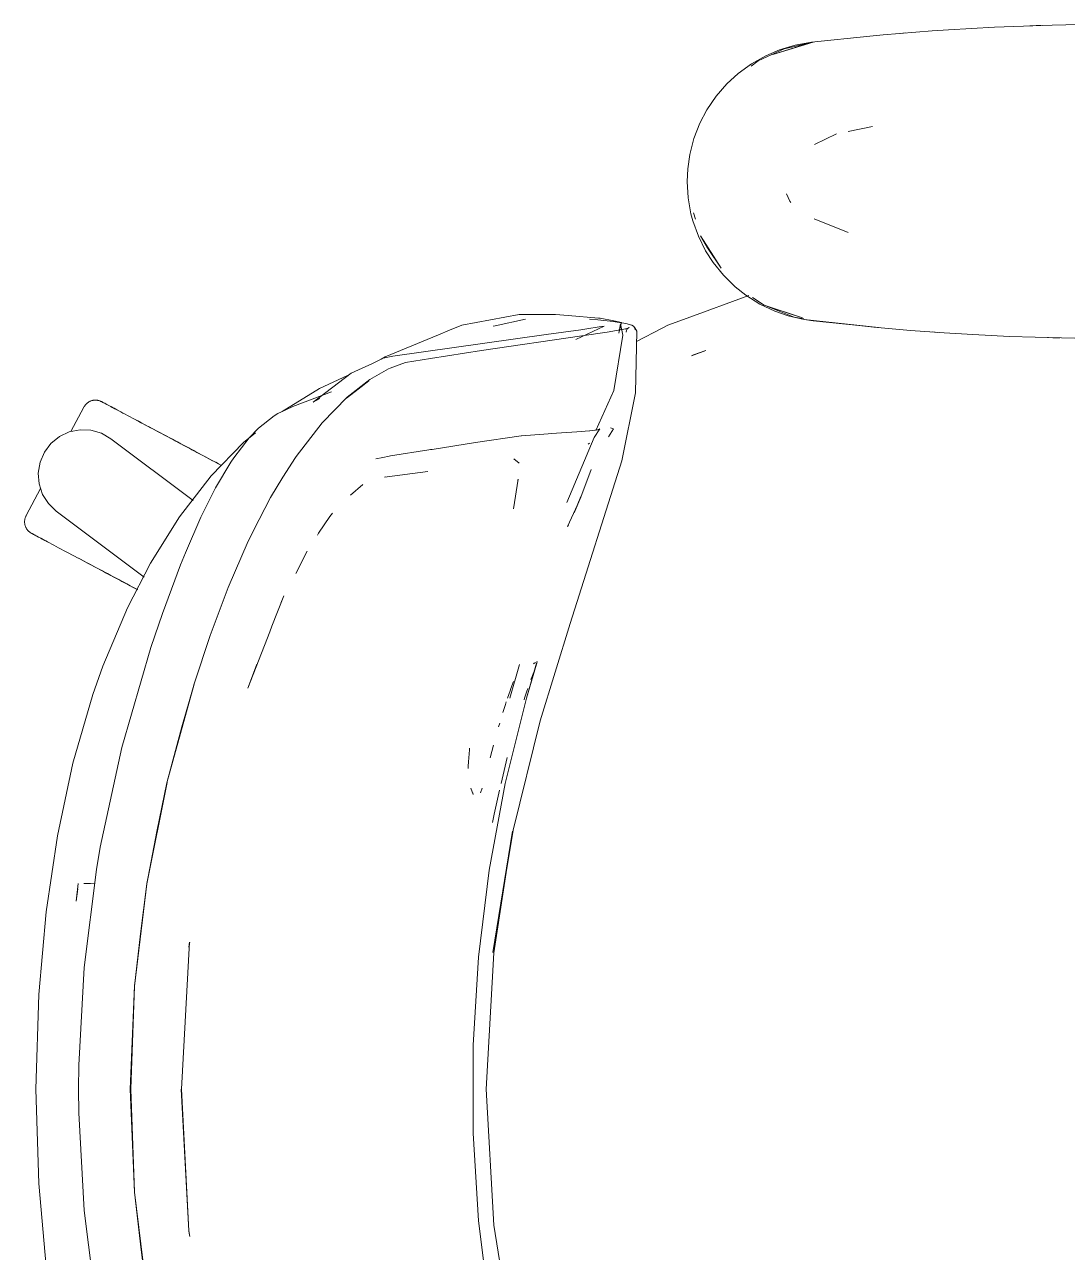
# Model space of a CAD drawing. Header units: millimetres. Extents: x 155920 to 295199, y -4084 to 97293.
# Drawn here: x 184784.1 to 185105.6, y 31765.4 to 32144.2 of the extents above; entities that cross this region are included whole.
import ezdxf

# ---------------------------------------------------------------- set-up
doc = ezdxf.new("R2010")
doc.units = ezdxf.units.MM
doc.header["$MEASUREMENT"] = 0
doc.layers.add('G-IMPT', color=8, linetype='CONTINUOUS', lineweight=9)
doc.layers.add('I-FURN', color=8, linetype='CONTINUOUS', lineweight=9)

msp = doc.modelspace()

# ---------------------------------------------------------------- linework, layer by layer
at = {"layer": 'G-IMPT'}
for p, q in [((185063.9, 32142.22), (185048.84, 32140.98)), ((185063.9, 32142.22), (185068.98, 32142.55)), ((185068.98, 32142.55), (185083.12, 32143.36)), ((185089.15, 32143.61), (185083.12, 32143.36)), ((185089.15, 32143.61), (185100.91, 32144)), ((185094.03, 32143.75), (185095.97, 32143.86)), ((185095.97, 32143.86), (185097.47, 32143.88)), ((185109.32, 32144.17), (185100.91, 32144)), ((185027.3, 32138.72), (185014.83, 32134.89)), ((185018.33, 32136.68), (185026.73, 32138.6)), ((185026.78, 32138.72), (185021.74, 32137.83)), ((185027.3, 32138.72), (185023.98, 32137.81)), ((185044.71, 32140.63), (185026.78, 32138.72)), ((185048.84, 32140.98), (185044.71, 32140.63)), ((185055.71, 32141.57), (185054.04, 32141.4)), ((185012.64, 32134.55), (185008.2, 32132.04)), ((185018.33, 32136.68), (185010.26, 32132.94)), ((185012.64, 32134.55), (185016.88, 32136.36)), ((185014.83, 32134.89), (185023.98, 32137.81)), ((185016.88, 32136.36), (185021.74, 32137.83)), ((185004.11, 32129.04), (185008.2, 32132.04)), ((185008.15, 32131.35), (185010.26, 32132.94)), ((185004.11, 32129.04), (185000.68, 32125.88)), ((184997.35, 32122.04), (185000.68, 32125.88)), ((184994.52, 32117.87), (184997.35, 32122.04)), ((184994.52, 32117.87), (184992.33, 32113.71)), ((184992.33, 32113.71), (184990.5, 32109)), ((185045.5, 32112.75), (185038.06, 32111.18)), ((184989.24, 32104.13), (184990.5, 32109)), ((185027.67, 32107.15), (185034.45, 32110.42)), ((184989.24, 32104.13), (184988.59, 32099.62)), ((184988.42, 32095.77), (184988.59, 32099.62)), ((184988.42, 32095.77), (184988.72, 32090.73)), ((184988.72, 32090.73), (184989.59, 32085.78)), ((185019.03, 32091.95), (185020.05, 32089.72)), ((185020.05, 32089.72), (185020.35, 32089.27)), ((184989.59, 32085.78), (184990.16, 32083.66)), ((184990.96, 32084.09), (184990.34, 32086.12)), ((184991.87, 32078.88), (184990.16, 32083.66)), ((185038, 32080.05), (185027.57, 32084.2)), ((184991.87, 32078.88), (184994.11, 32074.37)), ((184992.52, 32078.98), (184994.68, 32075.3)), ((184992.52, 32078.98), (184998.84, 32069.03)), ((184994.11, 32074.37), (184996.38, 32070.82)), ((184994.68, 32075.3), (184998.84, 32069.03)), ((184999.57, 32066.85), (184996.38, 32070.82)), ((184999.57, 32066.85), (185003.17, 32063.3)), ((185003.17, 32063.3), (185006.48, 32060.68)), ((185007.37, 32060.56), (184988.43, 32053.61)), ((185010.8, 32057.95), (185006.48, 32060.68)), ((185012.13, 32057.56), (185008.55, 32059.98)), ((185010.8, 32057.95), (185015.39, 32055.76)), ((185012.13, 32057.56), (185014.83, 32056.65)), ((185012.13, 32057.56), (185023.98, 32053.74)), ((185021.35, 32053.95), (185013.17, 32057.15)), ((185014.83, 32056.65), (185023.98, 32053.74)), ((185015.39, 32055.76), (185019.52, 32054.31)), ((184918.96, 32051.48), (184915.1, 32049.88)), ((184936.66, 32054.72), (184918.96, 32051.48)), ((184929.21, 32051.26), (184928.64, 32051.11)), ((184938.52, 32053.3), (184929.21, 32051.26)), ((184936.66, 32054.72), (184943.62, 32054.74)), ((184943.62, 32054.74), (184947.79, 32054.74)), ((184951.75, 32054.4), (184947.79, 32054.74)), ((184961.07, 32053.6), (184951.75, 32054.4)), ((184962.78, 32051.16), (184954.07, 32047.03)), ((184960.91, 32053.08), (184958.31, 32053.29)), ((184965.59, 32052.56), (184960.91, 32053.08)), ((184961.07, 32053.6), (184961.54, 32053.56)), ((184961.54, 32053.56), (184965.79, 32052.74)), ((184962.78, 32051.16), (184961.92, 32051.02)), ((184966.21, 32052.49), (184965.59, 32052.56)), ((184965.79, 32052.74), (184968.12, 32052.3)), ((184966.21, 32052.49), (184969.48, 32051.95)), ((184967.39, 32049.02), (184968.12, 32052.3)), ((184967.39, 32049.02), (184967.88, 32051.89)), ((184967.88, 32051.89), (184968.57, 32048.31)), ((184971.35, 32051.4), (184969.48, 32051.95)), ((184971.35, 32051.4), (184971.89, 32051.08)), ((184971.89, 32051.08), (184972.26, 32050.58)), ((184980.7, 32050.5), (184982.46, 32051.43)), ((184988.43, 32053.61), (184982.46, 32051.43)), ((185024.48, 32053.15), (185019.52, 32054.31)), ((185024.4, 32053.37), (185021.35, 32053.95)), ((185024.48, 32053.15), (185047.43, 32050.7)), ((185024.48, 32053.15), (185027.3, 32052.82)), ((185024.48, 32053.15), (185045.92, 32050.8)), ((185028.81, 32052.68), (185027.3, 32052.82)), ((185047.43, 32050.7), (185027.3, 32052.82)), ((184895.28, 32041.7), (184911.74, 32048.49)), ((184944.94, 32048.53), (184897.72, 32041.86)), ((184911.74, 32048.49), (184915.1, 32049.88)), ((184955.9, 32048.14), (184925.02, 32043.59)), ((184944.94, 32048.53), (184955.6, 32049.97)), ((184956.9, 32050.19), (184955.6, 32049.97)), ((184963.75, 32049.25), (184955.9, 32048.14)), ((184956.9, 32050.19), (184961.92, 32051.02)), ((184970.02, 32050.36), (184963.75, 32049.25)), ((184965.85, 32031.26), (184968.57, 32048.31)), ((184969.4, 32050.19), (184970.5, 32050.75)), ((184969.4, 32050.19), (184970.02, 32050.36)), ((184969.6, 32049.32), (184969.67, 32049.82)), ((184969.99, 32050.36), (184969.67, 32049.82)), ((184969.99, 32050.36), (184970.5, 32050.75)), ((184972.87, 32049.55), (184972.26, 32050.58)), ((184972.39, 32049.96), (184972.26, 32050.58)), ((184972.26, 32050.58), (184972.28, 32050.51)), ((184972.39, 32049.96), (184972.28, 32050.51)), ((184972.48, 32030.56), (184972.87, 32049.55)), ((184972.8, 32046.36), (184980.7, 32050.5)), ((185045.92, 32050.8), (185057.31, 32049.82)), ((185067.6, 32049.09), (185057.31, 32049.82)), ((185065.56, 32049.22), (185064.14, 32049.36)), ((185067.6, 32049.09), (185076.47, 32048.53)), ((185087.78, 32047.99), (185076.47, 32048.53)), ((185087.78, 32047.99), (185095.66, 32047.69)), ((185107.96, 32047.4), (185095.66, 32047.69)), ((185099.53, 32047.61), (185101.19, 32047.54)), ((185101.19, 32047.54), (185103.32, 32047.54)), ((184925.02, 32043.59), (184909.26, 32041.19)), ((184989.74, 32042.02), (184994.2, 32043.65)), ((184994.2, 32043.65), (184990.32, 32042.28)), ((184891.36, 32039.64), (184894.73, 32041.21)), ((184894.11, 32040.92), (184895.28, 32041.7)), ((184897.72, 32041.86), (184894.73, 32041.21)), ((184901.59, 32039.89), (184896.8, 32038.14)), ((184901.59, 32039.89), (184909.26, 32041.19)), ((184989.74, 32042.02), (184990.32, 32042.28)), ((184873.14, 32027.66), (184884.84, 32036.6)), ((184883.65, 32035.93), (184875.02, 32031.95)), ((184891.36, 32039.64), (184884.84, 32036.6)), ((184890.54, 32034.64), (184896.37, 32037.93)), ((184896.37, 32037.93), (184896.8, 32038.14)), ((184883.37, 32028.92), (184890.31, 32034.31)), ((184890.54, 32034.64), (184883.57, 32029.22)), ((184890.31, 32034.31), (184886.94, 32031.72)), ((184875.02, 32031.95), (184863.58, 32024.83)), ((184878.79, 32030.89), (184866.89, 32026.38)), ((184873.14, 32027.66), (184875.17, 32028.82)), ((184875.84, 32021.32), (184883.57, 32029.22)), ((184883.37, 32028.92), (184886.94, 32031.72)), ((184965.85, 32031.26), (184960.24, 32018.91)), ((184972.48, 32030.56), (184968.29, 32009.61)), ((184862.22, 32024.14), (184864.66, 32025.31)), ((184864.66, 32025.31), (184866.89, 32026.38)), ((184861.08, 32023.52), (184856.22, 32019.66)), ((184861.08, 32023.52), (184862.22, 32024.14)), ((184875.84, 32021.32), (184867.82, 32010.88)), ((184851.65, 32015.22), (184855.33, 32018.22)), ((184856.22, 32019.66), (184853.33, 32016.64)), ((184923.2, 32015.25), (184937.27, 32017.28)), ((184937.35, 32017.29), (184937.27, 32017.28)), ((184937.35, 32017.29), (184945.59, 32017.91)), ((184945.59, 32017.91), (184946.58, 32017.98)), ((184946.58, 32017.98), (184954.43, 32018.54)), ((184954.43, 32018.54), (184958.31, 32018.84)), ((184958.39, 32018.84), (184958.31, 32018.84)), ((184958.39, 32018.84), (184960.77, 32019.14)), ((184961.51, 32019.43), (184959.75, 32016.76)), ((184960.78, 32019.14), (184960.77, 32019.14)), ((184960.78, 32019.14), (184961.51, 32019.43)), ((184964.12, 32016.97), (184965.65, 32019.45)), ((184965.71, 32019.44), (184964.12, 32016.97)), ((184965.65, 32019.45), (184964.16, 32016.99)), ((184964.77, 32019.73), (184965.65, 32019.45)), ((184965.71, 32019.44), (184965.65, 32019.45)), ((184851.65, 32015.22), (184841.7, 32004.92)), ((184853.33, 32016.64), (184848.61, 32010.51)), ((184923.2, 32015.25), (184909.84, 32013.13)), ((184959.75, 32016.76), (184951.31, 31996.78)), ((184958.29, 32015.04), (184957.86, 32014.77)), ((184848.61, 32010.51), (184847.75, 32009.22)), ((184863.77, 32004.53), (184867.65, 32010.63)), ((184867.65, 32010.63), (184867.82, 32010.88)), ((184892.38, 32010.2), (184894.55, 32010.66)), ((184894.55, 32010.66), (184896.53, 32011.08)), ((184897, 32011.15), (184896.53, 32011.08)), ((184908.72, 32012.96), (184897, 32011.15)), ((184908.72, 32012.96), (184909.33, 32013.05)), ((184909.84, 32013.13), (184909.33, 32013.05)), ((184936.61, 32008.9), (184934.97, 32010.18)), ((184952.3, 31959.37), (184968.29, 32009.61)), ((184843.01, 32001.22), (184847.75, 32009.22)), ((184908.42, 32006.28), (184895.06, 32004.5)), ((184955.61, 31998.42), (184958.86, 32006.89)), ((184831.89, 31992.32), (184841.7, 32004.92)), ((184863.77, 32004.53), (184860, 31998.3)), ((184884.57, 31999), (184888.47, 32002.34)), ((184895.06, 32004.5), (184895.54, 32004.64)), ((184936.26, 32003.95), (184934.86, 31994.79)), ((184936.26, 32003.95), (184936.21, 32003.6)), ((184842.71, 32000.62), (184838.71, 31992.61)), ((184842.71, 32000.62), (184843.01, 32001.22)), ((184856.43, 31991.51), (184860, 31998.3)), ((184953.59, 31993.52), (184955.61, 31998.63)), ((184955.61, 31998.63), (184953.59, 31993.51)), ((184955.61, 31998.42), (184953.59, 31993.52)), ((184954.58, 31996.04), (184951.54, 31989.33)), ((184822.92, 31978.03), (184831.89, 31992.32)), ((184838.49, 31992.17), (184833.71, 31981.21)), ((184838.49, 31992.17), (184838.71, 31992.61)), ((184856.43, 31991.51), (184853.04, 31984.78)), ((184878.29, 31992.37), (184874.8, 31987.23)), ((184878.29, 31992.37), (184879.04, 31993.47)), ((184874.8, 31987.23), (184874.4, 31986.66)), ((184951.54, 31989.33), (184951.79, 31989.78)), ((184846.86, 31970.56), (184853.04, 31984.78)), ((184833.71, 31981.21), (184832.24, 31977.53)), ((184871.27, 31981.76), (184867.73, 31974.79)), ((184815.83, 31964.25), (184822.92, 31978.03)), ((184826.63, 31962.45), (184832.24, 31977.53)), ((184841.4, 31955.68), (184846.86, 31970.56)), ((184860.37, 31958.6), (184864.1, 31967.92)), ((184864.1, 31967.92), (184863.1, 31965.68)), ((184808.31, 31946.28), (184815.83, 31964.25)), ((184826.63, 31962.45), (184824.29, 31955.63)), ((184852.99, 31939.42), (184859.71, 31956.87)), ((184859.71, 31956.87), (184860.37, 31958.6)), ((184943.11, 31929.39), (184952.3, 31959.37)), ((184823.1, 31952.03), (184824.29, 31955.63)), ((184841.4, 31955.68), (184836.4, 31940.76)), ((184823.1, 31952.03), (184814.16, 31921.2)), ((184808.31, 31946.28), (184805.23, 31937.54)), ((184852.99, 31939.42), (184855.72, 31946.85)), ((184933.69, 31936.34), (184936.73, 31946.76)), ((184938.88, 31936.34), (184942.15, 31947.56)), ((184938.88, 31936.34), (184942, 31947.16)), ((184938.88, 31936.34), (184941.95, 31946.87)), ((184941.06, 31947.02), (184941.68, 31947.41)), ((184941.06, 31947.02), (184941.27, 31947.17)), ((184941.95, 31946.87), (184942, 31947.16)), ((184942.15, 31947.56), (184942.02, 31947.81)), ((184934.82, 31941.52), (184934.05, 31939.36)), ((184940.26, 31942.12), (184940.61, 31943.09)), ((184940.61, 31943.09), (184941.01, 31944.16)), ((184805.23, 31937.54), (184799.06, 31916.3)), ((184828.01, 31910.26), (184836.4, 31940.76)), ((184828.01, 31910.26), (184836.44, 31940.67)), ((184832.67, 31927.51), (184836.44, 31940.67)), ((184933.8, 31938.64), (184933.03, 31936.33)), ((184933.8, 31938.64), (184934.05, 31939.36)), ((184938.26, 31936.34), (184938.99, 31938.57)), ((184939.28, 31939.37), (184938.99, 31938.57)), ((184932.4, 31934.42), (184931.62, 31931.92)), ((184932.34, 31910.02), (184938.88, 31936.34)), ((184932.65, 31935.2), (184932.4, 31934.42)), ((184938.26, 31936.34), (184938.11, 31935.88)), ((184832.67, 31927.51), (184828.01, 31910.26)), ((184930.62, 31928.63), (184930.29, 31927.51)), ((184943.11, 31929.39), (184934.8, 31895.71)), ((184807.49, 31890.41), (184814.16, 31921.2)), ((184921.02, 31916.78), (184921.29, 31920.49)), ((184921.29, 31920.49), (184921.33, 31920.97)), ((184928.71, 31921.84), (184927.72, 31917.98)), ((184928.71, 31921.84), (184928.32, 31920.31)), ((184799.06, 31916.3), (184794.25, 31893.94)), ((184920.91, 31914.71), (184920.92, 31915.41)), ((184921.02, 31916.78), (184920.92, 31915.41)), ((184931.02, 31910.01), (184932.57, 31916.76)), ((184932.57, 31916.76), (184932.91, 31918.04)), ((184821.84, 31879.14), (184828.05, 31910.38)), ((184828.05, 31910.38), (184821.84, 31879.21)), ((184828.01, 31910.26), (184824.94, 31895.24)), ((184922.45, 31906.62), (184921.76, 31908.57)), ((184922.45, 31906.62), (184922.34, 31907.16)), ((184924.67, 31907.16), (184925.25, 31908.63)), ((184925.12, 31908.22), (184925.25, 31908.63)), ((184932.34, 31910.02), (184927.41, 31883.36)), ((184928.86, 31900.61), (184930.56, 31908.03)), ((184928.39, 31897.98), (184928.86, 31900.61)), ((184790.75, 31870.52), (184794.25, 31893.94)), ((184821.84, 31879.14), (184824.94, 31895.24)), ((184934.8, 31895.71), (184928.54, 31857.97)), ((184928.54, 31857.97), (184934.54, 31895.33)), ((184928.8, 31857.79), (184934.54, 31895.33)), ((184806.31, 31883.49), (184807.49, 31890.41)), ((184802.49, 31853.32), (184806.31, 31883.49)), ((184927.41, 31883.36), (184924.11, 31856.44)), ((184800.66, 31879.22), (184800.01, 31873.8)), ((184800.58, 31877.57), (184800.01, 31873.8)), ((184802.42, 31879.25), (184804.51, 31879.18)), ((184802.42, 31879.25), (184802.53, 31879.25)), ((184805.75, 31879.13), (184804.51, 31879.18)), ((184818.02, 31847.62), (184821.84, 31879.21)), ((184818.05, 31847.58), (184821.84, 31879.14)), ((184819.9, 31863.66), (184821.84, 31879.14)), ((184788.49, 31844.95), (184790.75, 31870.52)), ((184819.9, 31863.66), (184818.05, 31847.58)), ((184832.51, 31815.8), (184835.01, 31861.15)), ((184835.01, 31861.15), (184834.78, 31859.53)), ((184834.78, 31859.53), (184835.01, 31860.84)), ((184835.06, 31861.08), (184835.01, 31860.84)), ((184922.46, 31829.37), (184924.11, 31856.44)), ((184928.8, 31857.79), (184926.45, 31815.8)), ((184800.88, 31823.12), (184802.49, 31853.32)), ((184816.68, 31815.81), (184818.02, 31847.62)), ((184818.05, 31847.58), (184816.91, 31815.8)), ((184818.05, 31847.58), (184817.38, 31832.69)), ((184787.64, 31815.8), (184788.49, 31844.95)), ((184817.38, 31832.69), (184816.91, 31815.8)), ((184922.46, 31802.24), (184922.46, 31829.37)), ((184800.88, 31823.12), (184800.78, 31815.8)), ((184788.49, 31786.66), (184787.64, 31815.8)), ((184800.88, 31808.49), (184800.78, 31815.8)), ((184818.02, 31783.99), (184816.68, 31815.81)), ((184817.38, 31798.92), (184816.91, 31815.8)), ((184818.05, 31784.03), (184816.91, 31815.8)), ((184832.45, 31815.8), (184834.78, 31772.08)), ((184832.51, 31815.8), (184834.78, 31772.08)), ((184928.8, 31773.82), (184926.45, 31815.8)), ((184800.88, 31808.49), (184802.49, 31778.29)), ((184922.46, 31802.24), (184924.11, 31775.17)), ((184817.38, 31798.92), (184818.05, 31784.03)), ((184790.75, 31761.09), (184788.49, 31786.66)), ((184818.02, 31783.99), (184821.84, 31752.4)), ((184818.05, 31784.03), (184821.84, 31752.47)), ((184818.05, 31784.03), (184819.9, 31767.95)), ((184802.49, 31778.29), (184806.31, 31748.12)), ((184927.41, 31748.25), (184924.11, 31775.17)), ((184834.78, 31772.08), (184835.04, 31770.3)), ((184834.78, 31772.08), (184835.01, 31770.77)), ((184835.06, 31770.53), (184835.01, 31770.77)), ((184934.8, 31735.9), (184928.8, 31773.82)), ((184821.84, 31752.47), (184819.9, 31767.95))]:
    msp.add_line(p, q, dxfattribs=at)
at = {"layer": 'I-FURN'}
for p, q in [((184805.65, 32028.31), (184805.81, 32028.32)), ((184805.81, 32028.32), (184805.97, 32028.32)), ((184805.97, 32028.32), (184806.13, 32028.32)), ((184806.13, 32028.32), (184806.29, 32028.31)), ((184802.42, 32026.18), (184798.39, 32018.6)), ((184802.42, 32026.18), (184802.5, 32026.33)), ((184802.5, 32026.33), (184802.58, 32026.46)), ((184802.58, 32026.46), (184802.67, 32026.6)), ((184802.67, 32026.6), (184802.77, 32026.73)), ((184802.77, 32026.73), (184802.87, 32026.85)), ((184802.87, 32026.85), (184802.97, 32026.98)), ((184802.97, 32026.98), (184803.08, 32027.09)), ((184803.08, 32027.09), (184803.2, 32027.21)), ((184803.2, 32027.21), (184803.31, 32027.32)), ((184803.31, 32027.32), (184803.44, 32027.42)), ((184803.44, 32027.42), (184803.57, 32027.52)), ((184803.57, 32027.52), (184803.7, 32027.61)), ((184803.7, 32027.61), (184803.83, 32027.7)), ((184803.83, 32027.7), (184803.97, 32027.79)), ((184803.97, 32027.79), (184804.11, 32027.86)), ((184804.11, 32027.86), (184804.25, 32027.94)), ((184804.25, 32027.94), (184804.4, 32028)), ((184804.4, 32028), (184804.55, 32028.06)), ((184804.55, 32028.06), (184804.7, 32028.12)), ((184804.7, 32028.12), (184804.86, 32028.16)), ((184804.86, 32028.16), (184805.01, 32028.21)), ((184805.01, 32028.21), (184805.17, 32028.24)), ((184805.17, 32028.24), (184805.33, 32028.27)), ((184805.33, 32028.27), (184805.49, 32028.29)), ((184805.49, 32028.29), (184805.65, 32028.31)), ((184806.29, 32028.31), (184806.45, 32028.29)), ((184806.45, 32028.29), (184806.61, 32028.27)), ((184806.61, 32028.27), (184806.77, 32028.24)), ((184806.77, 32028.24), (184806.93, 32028.21)), ((184806.93, 32028.21), (184807.08, 32028.17)), ((184807.08, 32028.17), (184807.24, 32028.12)), ((184807.24, 32028.12), (184807.39, 32028.07)), ((184807.39, 32028.07), (184807.54, 32028.01)), ((184807.54, 32028.01), (184807.69, 32027.94)), ((184807.69, 32027.94), (184807.83, 32027.87)), ((184807.83, 32027.87), (184807.87, 32027.85)), ((184807.87, 32027.85), (184807.89, 32027.84)), ((184807.88, 32027.85), (184807.87, 32027.85)), ((184807.92, 32027.83), (184807.88, 32027.85)), ((184807.89, 32027.84), (184807.95, 32027.81)), ((184808, 32027.78), (184807.92, 32027.83)), ((184807.95, 32027.81), (184808.05, 32027.75)), ((184808.12, 32027.72), (184808, 32027.78)), ((184808.05, 32027.75), (184808.19, 32027.68)), ((184808.28, 32027.63), (184808.12, 32027.72)), ((184808.19, 32027.68), (184808.37, 32027.58)), ((184808.49, 32027.52), (184808.28, 32027.63)), ((184808.37, 32027.58), (184808.59, 32027.47)), ((184808.73, 32027.4), (184808.49, 32027.52)), ((184808.59, 32027.47), (184808.85, 32027.33)), ((184809.01, 32027.25), (184808.73, 32027.4)), ((184808.85, 32027.33), (184809.15, 32027.17)), ((184809.32, 32027.08), (184809.01, 32027.25)), ((184809.15, 32027.17), (184809.48, 32026.99)), ((184809.68, 32026.89), (184809.32, 32027.08)), ((184809.48, 32026.99), (184809.86, 32026.8)), ((184810.07, 32026.68), (184809.68, 32026.89)), ((184809.86, 32026.8), (184810.27, 32026.58)), ((184810.5, 32026.45), (184810.07, 32026.68)), ((184810.27, 32026.58), (184810.71, 32026.34)), ((184810.97, 32026.2), (184810.5, 32026.45)), ((184810.71, 32026.34), (184811.19, 32026.08)), ((184811.47, 32025.94), (184810.97, 32026.2)), ((184811.19, 32026.08), (184811.71, 32025.81)), ((184812, 32025.65), (184811.47, 32025.94)), ((184811.71, 32025.81), (184812.26, 32025.52)), ((184812.57, 32025.35), (184812, 32025.65)), ((184812.26, 32025.52), (184812.85, 32025.21)), ((184813.17, 32025.03), (184812.57, 32025.35)), ((184813.81, 32024.69), (184813.17, 32025.03)), ((184814.47, 32024.34), (184813.81, 32024.69)), ((184815.17, 32023.97), (184814.47, 32024.34)), ((184815.89, 32023.59), (184815.17, 32023.97)), ((184816.64, 32023.19), (184815.89, 32023.59)), ((184817.41, 32022.78), (184816.64, 32023.19)), ((184818.21, 32022.35), (184817.41, 32022.78)), ((184819.04, 32021.91), (184818.21, 32022.35)), ((184818.59, 32022.15), (184819.43, 32021.71)), ((184819.89, 32021.46), (184819.04, 32021.91)), ((184819.43, 32021.71), (184820.28, 32021.25)), ((184820.75, 32021), (184819.89, 32021.46)), ((184820.28, 32021.25), (184821.16, 32020.78)), ((184821.64, 32020.53), (184820.75, 32021)), ((184821.16, 32020.78), (184822.06, 32020.31)), ((184792.27, 32014.94), (184794.88, 32017.07)), ((184794.88, 32017.07), (184797.93, 32018.51)), ((184797.93, 32018.51), (184801.24, 32019.18)), ((184801.24, 32019.18), (184804.61, 32019.04)), ((184804.61, 32019.04), (184807.85, 32018.1)), ((184807.85, 32018.1), (184810.77, 32016.41)), ((184822.55, 32020.05), (184821.64, 32020.53)), ((184822.06, 32020.31), (184822.97, 32019.82)), ((184823.47, 32019.56), (184822.55, 32020.05)), ((184822.97, 32019.82), (184823.9, 32019.33)), ((184824.41, 32019.06), (184823.47, 32019.56)), ((184823.9, 32019.33), (184824.84, 32018.83)), ((184825.36, 32018.55), (184824.41, 32019.06)), ((184824.84, 32018.83), (184825.8, 32018.32)), ((184826.32, 32018.04), (184825.36, 32018.55)), ((184825.8, 32018.32), (184826.77, 32017.8)), ((184827.3, 32017.52), (184826.32, 32018.04)), ((184826.77, 32017.8), (184827.75, 32017.28)), ((184828.28, 32017), (184827.3, 32017.52)), ((184827.75, 32017.28), (184828.74, 32016.76)), ((184829.27, 32016.47), (184828.28, 32017)), ((184790.24, 32012.24), (184792.27, 32014.94)), ((184810.77, 32016.41), (184836.08, 31997.33)), ((184828.74, 32016.76), (184829.73, 32016.23)), ((184830.27, 32015.94), (184829.27, 32016.47)), ((184829.73, 32016.23), (184830.73, 32015.7)), ((184831.27, 32015.41), (184830.27, 32015.94)), ((184830.73, 32015.7), (184831.73, 32015.16)), ((184832.27, 32014.88), (184831.27, 32015.41)), ((184831.73, 32015.16), (184832.74, 32014.63)), ((184833.28, 32014.34), (184832.27, 32014.88)), ((184832.74, 32014.63), (184833.74, 32014.09)), ((184834.28, 32013.81), (184833.28, 32014.34)), ((184833.74, 32014.09), (184834.75, 32013.56)), ((184835.29, 32013.27), (184834.28, 32013.81)), ((184834.75, 32013.56), (184835.75, 32013.03)), ((184836.29, 32012.74), (184835.29, 32013.27)), ((184788.91, 32009.14), (184790.24, 32012.24)), ((184835.75, 32013.03), (184836.74, 32012.5)), ((184837.28, 32012.21), (184836.29, 32012.74)), ((184836.74, 32012.5), (184837.74, 32011.97)), ((184838.27, 32011.69), (184837.28, 32012.21)), ((184837.74, 32011.97), (184838.72, 32011.45)), ((184839.25, 32011.17), (184838.27, 32011.69)), ((184838.72, 32011.45), (184839.69, 32010.93)), ((184840.22, 32010.65), (184839.25, 32011.17)), ((184839.69, 32010.93), (184840.66, 32010.42)), ((184841.17, 32010.14), (184840.22, 32010.65)), ((184840.66, 32010.42), (184841.61, 32009.91)), ((184842.12, 32009.64), (184841.17, 32010.14)), ((184841.61, 32009.91), (184842.55, 32009.41)), ((184843.05, 32009.15), (184842.12, 32009.64)), ((184842.55, 32009.41), (184843.47, 32008.92)), ((184788.36, 32005.81), (184788.91, 32009.14)), ((184788.63, 32002.45), (184788.36, 32005.81)), ((184843.96, 32008.66), (184843.05, 32009.15)), ((184843.47, 32008.92), (184844.37, 32008.44)), ((184844.86, 32008.19), (184843.96, 32008.66)), ((184789.69, 31999.25), (184788.63, 32002.45)), ((184789.08, 32001.1), (184784.61, 31992.69)), ((184791.49, 31996.39), (184789.69, 31999.25)), ((184793.92, 31994.05), (184791.49, 31996.39)), ((184784.14, 31990.95), (184784.15, 31991.11)), ((184784.14, 31990.79), (184784.14, 31990.95)), ((184784.14, 31990.62), (184784.14, 31990.79)), ((184784.15, 31990.46), (184784.14, 31990.62)), ((184784.15, 31991.11), (184784.17, 31991.27)), ((184784.17, 31990.3), (184784.15, 31990.46)), ((184784.17, 31991.27), (184784.19, 31991.43)), ((184784.19, 31991.43), (184784.22, 31991.59)), ((184784.22, 31991.59), (184784.25, 31991.74)), ((184784.25, 31991.74), (184784.29, 31991.9)), ((184784.29, 31991.9), (184784.34, 31992.05)), ((184784.34, 31992.05), (184784.39, 31992.21)), ((184784.39, 31992.21), (184784.45, 31992.36)), ((184784.45, 31992.36), (184784.52, 31992.5)), ((184784.52, 31992.5), (184784.59, 31992.65)), ((184784.59, 31992.65), (184784.61, 31992.69)), ((184820.99, 31973.66), (184793.92, 31994.05)), ((184784.19, 31990.14), (184784.17, 31990.3)), ((184784.22, 31989.98), (184784.19, 31990.14)), ((184784.25, 31989.83), (184784.22, 31989.98)), ((184784.3, 31989.67), (184784.25, 31989.83)), ((184784.34, 31989.52), (184784.3, 31989.67)), ((184784.4, 31989.37), (184784.34, 31989.52)), ((184784.46, 31989.22), (184784.4, 31989.37)), ((184784.52, 31989.07), (184784.46, 31989.22)), ((184784.6, 31988.93), (184784.52, 31989.07)), ((184784.67, 31988.78), (184784.6, 31988.93)), ((184784.76, 31988.65), (184784.67, 31988.78)), ((184784.85, 31988.51), (184784.76, 31988.65)), ((184784.94, 31988.38), (184784.85, 31988.51)), ((184785.04, 31988.25), (184784.94, 31988.38)), ((184785.14, 31988.13), (184785.04, 31988.25)), ((184785.25, 31988.01), (184785.14, 31988.13)), ((184785.37, 31987.9), (184785.25, 31988.01)), ((184785.48, 31987.79), (184785.37, 31987.9)), ((184785.61, 31987.68), (184785.48, 31987.79)), ((184785.73, 31987.58), (184785.61, 31987.68)), ((184785.86, 31987.49), (184785.73, 31987.58)), ((184786, 31987.4), (184785.86, 31987.49)), ((184786.13, 31987.31), (184786, 31987.4)), ((184786.28, 31987.24), (184786.13, 31987.31)), ((184786.28, 31987.23), (184786.28, 31987.24)), ((184786.28, 31987.24), (184786.3, 31987.22)), ((184786.32, 31987.21), (184786.28, 31987.23)), ((184786.3, 31987.22), (184786.36, 31987.19)), ((184786.4, 31987.17), (184786.32, 31987.21)), ((184786.36, 31987.19), (184786.46, 31987.14)), ((184786.53, 31987.1), (184786.4, 31987.17)), ((184786.46, 31987.14), (184786.6, 31987.06)), ((184786.69, 31987.02), (184786.53, 31987.1)), ((184786.6, 31987.06), (184786.78, 31986.97)), ((184786.89, 31986.91), (184786.69, 31987.02)), ((184786.78, 31986.97), (184787, 31986.85)), ((184787.13, 31986.78), (184786.89, 31986.91)), ((184787, 31986.85), (184787.25, 31986.71)), ((184787.41, 31986.63), (184787.13, 31986.78)), ((184787.25, 31986.71), (184787.55, 31986.56)), ((184787.73, 31986.46), (184787.41, 31986.63)), ((184787.55, 31986.56), (184787.89, 31986.38)), ((184788.08, 31986.27), (184787.73, 31986.46)), ((184787.89, 31986.38), (184788.26, 31986.18)), ((184788.48, 31986.06), (184788.08, 31986.27)), ((184788.26, 31986.18), (184788.67, 31985.96)), ((184788.91, 31985.84), (184788.48, 31986.06)), ((184788.67, 31985.96), (184789.12, 31985.72)), ((184789.37, 31985.59), (184788.91, 31985.84)), ((184789.12, 31985.72), (184789.6, 31985.47)), ((184789.87, 31985.32), (184789.37, 31985.59)), ((184789.6, 31985.47), (184790.11, 31985.19)), ((184790.41, 31985.04), (184789.87, 31985.32)), ((184790.11, 31985.19), (184790.67, 31984.9)), ((184790.98, 31984.74), (184790.41, 31985.04)), ((184790.67, 31984.9), (184791.25, 31984.59)), ((184791.25, 31984.59), (184791.87, 31984.26)), ((184791.87, 31984.26), (184792.51, 31983.92)), ((184792.51, 31983.92), (184793.19, 31983.56)), ((184793.19, 31983.56), (184793.9, 31983.18)), ((184793.9, 31983.18), (184794.63, 31982.79)), ((184794.63, 31982.79), (184795.4, 31982.39)), ((184795.4, 31982.39), (184796.18, 31981.97)), ((184796.18, 31981.97), (184797, 31981.54)), ((184797, 31981.54), (184797.83, 31981.09)), ((184797.83, 31981.09), (184798.69, 31980.64)), ((184798.69, 31980.64), (184799.56, 31980.17)), ((184799.56, 31980.17), (184800.46, 31979.69)), ((184800.95, 31979.43), (184800.05, 31979.91)), ((184800.46, 31979.69), (184801.37, 31979.21)), ((184801.87, 31978.94), (184800.95, 31979.43)), ((184801.37, 31979.21), (184802.3, 31978.71)), ((184802.81, 31978.44), (184801.87, 31978.94)), ((184802.3, 31978.71), (184803.25, 31978.21)), ((184803.76, 31977.94), (184802.81, 31978.44)), ((184803.25, 31978.21), (184804.21, 31977.7)), ((184804.73, 31977.42), (184803.76, 31977.94)), ((184804.21, 31977.7), (184805.17, 31977.19)), ((184805.7, 31976.91), (184804.73, 31977.42)), ((184805.17, 31977.19), (184806.15, 31976.67)), ((184806.68, 31976.38), (184805.7, 31976.91)), ((184806.15, 31976.67), (184807.14, 31976.14)), ((184807.68, 31975.86), (184806.68, 31976.38)), ((184807.14, 31976.14), (184808.13, 31975.61)), ((184808.67, 31975.33), (184807.68, 31975.86)), ((184808.13, 31975.61), (184809.13, 31975.08)), ((184809.67, 31974.79), (184808.67, 31975.33)), ((184809.13, 31975.08), (184810.14, 31974.55)), ((184810.68, 31974.26), (184809.67, 31974.79)), ((184810.14, 31974.55), (184811.14, 31974.01)), ((184811.68, 31973.73), (184810.68, 31974.26)), ((184811.14, 31974.01), (184812.15, 31973.48)), ((184812.69, 31973.19), (184811.68, 31973.73)), ((184812.15, 31973.48), (184813.15, 31972.95)), ((184813.69, 31972.66), (184812.69, 31973.19)), ((184813.15, 31972.95), (184814.15, 31972.41)), ((184814.69, 31972.13), (184813.69, 31972.66)), ((184814.15, 31972.41), (184815.15, 31971.88)), ((184815.69, 31971.6), (184814.69, 31972.13)), ((184815.15, 31971.88), (184816.14, 31971.36)), ((184816.67, 31971.07), (184815.69, 31971.6)), ((184816.14, 31971.36), (184817.12, 31970.83)), ((184817.65, 31970.55), (184816.67, 31971.07)), ((184817.12, 31970.83), (184818.1, 31970.31)), ((184818.62, 31970.04), (184817.65, 31970.55)), ((184818.1, 31970.31), (184819.06, 31969.8))]:
    msp.add_line(p, q, dxfattribs=at)

doc.saveas('drawing.dxf')
